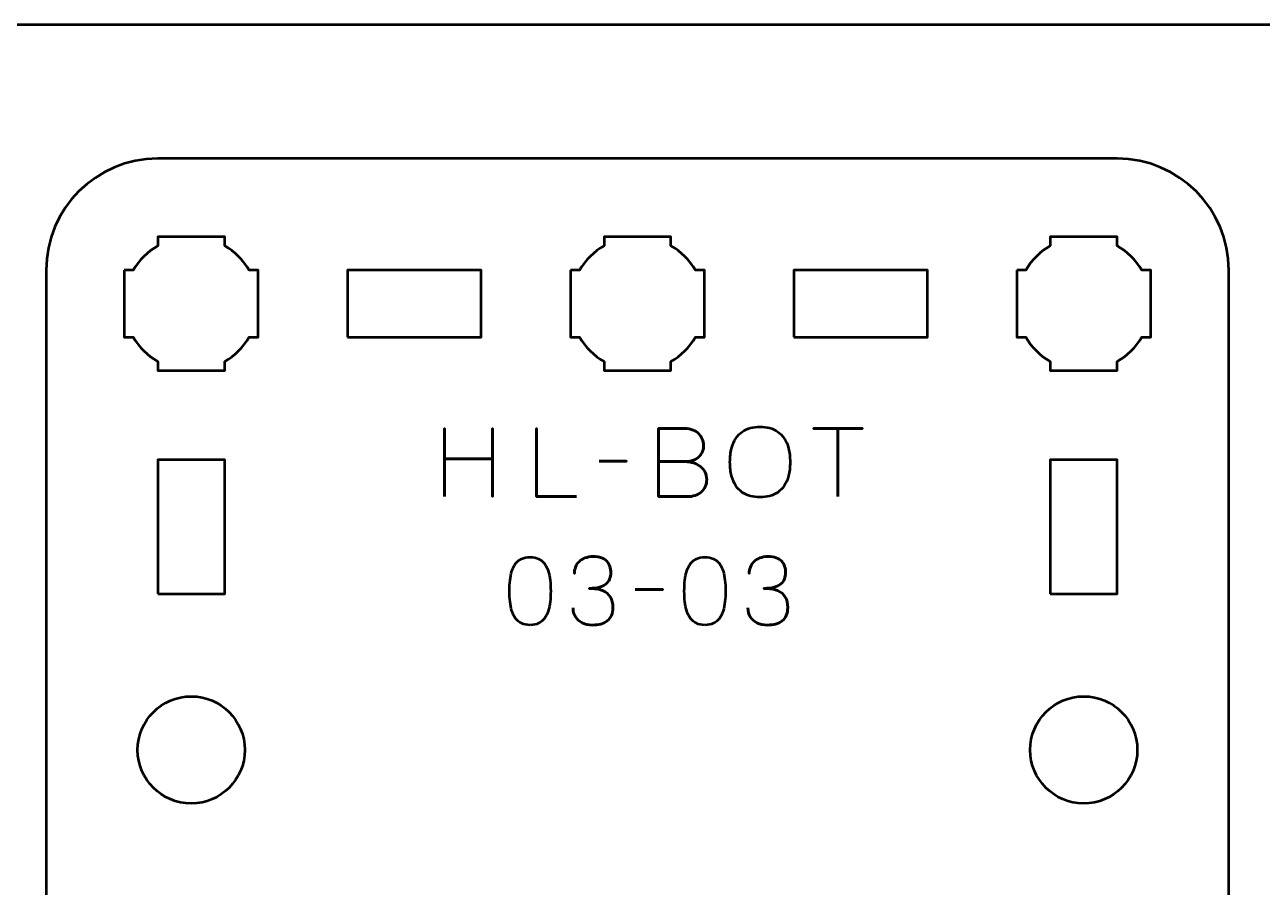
# Model space of a CAD drawing. Header units: centimetres. Extents: x -21 to 0, y -29.7 to 0.
# Drawn here: x -16.95 to -11.4, y -3.87 to 0 of the extents above; entities that cross this region are included whole.
import ezdxf

# ---------------------------------------------------------------- set-up
doc = ezdxf.new("R2010")
doc.units = ezdxf.units.CM
doc.header["$MEASUREMENT"] = 0
doc.layers.add('Layer 1', color=7, linetype='Continuous')

msp = doc.modelspace()

# ---------------------------------------------------------------- linework, layer by layer
at = {"layer": 'Layer 1', "lineweight": 53}
for points in [[(-16.35, -2.55), (-16.05, -2.55), (-16.05, -1.95), (-16.35, -1.95), (-16.35, -2.55)], [(-12.35, -2.55), (-12.05, -2.55), (-12.05, -1.95), (-12.35, -1.95), (-12.35, -2.55)]]:
    msp.add_lwpolyline(points, close=True, dxfattribs=at)
for centre in [(-16.2, -3.25), (-12.2, -3.25)]:
    msp.add_ellipse(centre, major_axis=(0, 0.24), ratio=1, dxfattribs=at)
at = {"layer": 'Layer 1', "color": 1, "lineweight": 53}
msp.add_open_spline([(-21.00003, -29.19995), (-21.00003, -29.19995), (-21.00003, -2.89992), (-21.00003, -2.89992), (-21.00003, -2.89992), (-21.00003, -2.81709), (-20.93286, -2.74992), (-20.85003, -2.74992), (-20.85003, -2.74992), (-20.7672, -2.74992), (-20.70003, -2.68275), (-20.70003, -2.59992), (-20.70003, -2.59992), (-20.70003, -2.51709), (-20.7672, -2.44992), (-20.85003, -2.44992), (-20.85003, -2.44992), (-20.93286, -2.44992), (-21.00003, -2.38275), (-21.00003, -2.29992), (-21.00003, -2.29992), (-21.00003, -2.21709), (-20.93286, -2.14992), (-20.85003, -2.14992), (-20.85003, -2.14992), (-20.7672, -2.14992), (-20.70003, -2.08275), (-20.70003, -1.99992), (-20.70003, -1.99992), (-20.70003, -1.91709), (-20.7672, -1.84992), (-20.85003, -1.84992), (-20.85003, -1.84992), (-20.93286, -1.84992), (-21.00003, -1.78275), (-21.00003, -1.69992), (-21.00003, -1.69992), (-21.00003, -1.61709), (-20.93286, -1.54992), (-20.85003, -1.54992), (-20.85003, -1.54992), (-20.7672, -1.54992), (-20.70003, -1.48275), (-20.70003, -1.39992), (-20.70003, -1.39992), (-20.70003, -1.31709), (-20.7672, -1.24992), (-20.85003, -1.24992), (-20.85003, -1.24992), (-20.93286, -1.24992), (-21.00003, -1.18275), (-21.00003, -1.09992), (-21.00003, -1.09992), (-21.00003, -1.09992), (-21.00003, -0.49992), (-21.00003, -0.49992), (-21.00003, -0.49992), (-21.00003, -0.22295), (-20.77694, 0.00004), (-20.49994, 0.00004), (-20.49994, 0.00004), (-20.49994, 0.00004), (-0.50008, 0.00004), (-0.50008, 0.00004), (-0.50008, 0.00004), (-0.22294, 0.00004), (0.00002, -0.22295), (0.00002, -0.49992), (0.00002, -0.49992), (0.00002, -0.49992), (0.00002, -29.19995), (0.00002, -29.19995), (0.00002, -29.19995), (0.00002, -29.47695), (-0.22294, -29.70004), (-0.50008, -29.70004), (-0.50008, -29.70004), (-0.50008, -29.70004), (-20.49994, -29.70004), (-20.49994, -29.70004), (-20.49994, -29.70004), (-20.77694, -29.70004), (-21.00003, -29.47695), (-21.00003, -29.19995)], degree=3, knots=[0, 0, 0, 0, 0.047619, 0.047619, 0.047619, 0.047619, 0.0952381, 0.0952381, 0.0952381, 0.0952381, 0.1428571, 0.1428571, 0.1428571, 0.1428571, 0.1904762, 0.1904762, 0.1904762, 0.1904762, 0.2380952, 0.2380952, 0.2380952, 0.2380952, 0.2857143, 0.2857143, 0.2857143, 0.2857143, 0.3333333, 0.3333333, 0.3333333, 0.3333333, 0.3809524, 0.3809524, 0.3809524, 0.3809524, 0.4285714, 0.4285714, 0.4285714, 0.4285714, 0.4761905, 0.4761905, 0.4761905, 0.4761905, 0.5238095, 0.5238095, 0.5238095, 0.5238095, 0.5714286, 0.5714286, 0.5714286, 0.5714286, 0.6190476, 0.6190476, 0.6190476, 0.6190476, 0.6666667, 0.6666667, 0.6666667, 0.6666667, 0.7142857, 0.7142857, 0.7142857, 0.7142857, 0.7619048, 0.7619048, 0.7619048, 0.7619048, 0.8095238, 0.8095238, 0.8095238, 0.8095238, 0.8571429, 0.8571429, 0.8571429, 0.8571429, 0.9047619, 0.9047619, 0.9047619, 0.9047619, 0.952381, 0.952381, 0.952381, 0.952381, 1, 1, 1, 1], dxfattribs=at)
at = {"layer": 'Layer 1', "color": 3, "lineweight": 53}
msp.add_open_spline([(-16.85, -5.4), (-16.85, -5.4), (-16.85, -1.1), (-16.85, -1.1), (-16.85, -1.1), (-16.85, -0.82391), (-16.62609, -0.6), (-16.35, -0.6), (-16.35, -0.6), (-16.35, -0.6), (-12.05, -0.6), (-12.05, -0.6), (-12.05, -0.6), (-11.77391, -0.6), (-11.55, -0.82391), (-11.55, -1.1), (-11.55, -1.1), (-11.55, -1.1), (-11.55, -5.4), (-11.55, -5.4), (-11.55, -5.4), (-11.55, -5.67609), (-11.77391, -5.9), (-12.05, -5.9), (-12.05, -5.9), (-12.05, -5.9), (-16.35, -5.9), (-16.35, -5.9), (-16.35, -5.9), (-16.62609, -5.9), (-16.85, -5.67609), (-16.85, -5.4)], degree=3, knots=[0, 0, 0, 0, 0.125, 0.125, 0.125, 0.125, 0.25, 0.25, 0.25, 0.25, 0.375, 0.375, 0.375, 0.375, 0.5, 0.5, 0.5, 0.5, 0.625, 0.625, 0.625, 0.625, 0.75, 0.75, 0.75, 0.75, 0.875, 0.875, 0.875, 0.875, 1, 1, 1, 1], dxfattribs=at)
at = {"layer": 'Layer 1', "lineweight": 53}
for points, knots in [([(-16.5, -1.1), (-16.5, -1.1), (-16.45985, -1.1), (-16.45985, -1.1), (-16.45985, -1.1), (-16.4335, -1.05447), (-16.39553, -1.0165), (-16.35, -0.99015), (-16.35, -0.99015), (-16.35, -0.99015), (-16.35, -0.95), (-16.35, -0.95), (-16.35, -0.95), (-16.35, -0.95), (-16.2, -0.95), (-16.2, -0.95), (-16.2, -0.95), (-16.2, -0.95), (-16.05, -0.95), (-16.05, -0.95), (-16.05, -0.95), (-16.05, -0.95), (-16.05, -0.99015), (-16.05, -0.99015), (-16.05, -0.99015), (-16.00447, -1.0165), (-15.9665, -1.05447), (-15.94015, -1.1), (-15.94015, -1.1), (-15.94015, -1.1), (-15.9, -1.1), (-15.9, -1.1), (-15.9, -1.1), (-15.9, -1.1), (-15.9, -1.25), (-15.9, -1.25), (-15.9, -1.25), (-15.9, -1.25), (-15.9, -1.4), (-15.9, -1.4), (-15.9, -1.4), (-15.9, -1.4), (-15.94015, -1.4), (-15.94015, -1.4), (-15.94015, -1.4), (-15.9665, -1.44553), (-16.00447, -1.4835), (-16.05, -1.50985), (-16.05, -1.50985), (-16.05, -1.50985), (-16.05, -1.55), (-16.05, -1.55), (-16.05, -1.55), (-16.05, -1.55), (-16.2, -1.55), (-16.2, -1.55), (-16.2, -1.55), (-16.2, -1.55), (-16.35, -1.55), (-16.35, -1.55), (-16.35, -1.55), (-16.35, -1.55), (-16.35, -1.50985), (-16.35, -1.50985), (-16.35, -1.50985), (-16.39553, -1.4835), (-16.4335, -1.44553), (-16.45985, -1.4), (-16.45985, -1.4), (-16.45985, -1.4), (-16.5, -1.4), (-16.5, -1.4), (-16.5, -1.4), (-16.5, -1.4), (-16.5, -1.25), (-16.5, -1.25), (-16.5, -1.25), (-16.5, -1.25), (-16.5, -1.1), (-16.5, -1.1)], [0, 0, 0, 0, 0.05, 0.05, 0.05, 0.05, 0.1, 0.1, 0.1, 0.1, 0.15, 0.15, 0.15, 0.15, 0.2, 0.2, 0.2, 0.2, 0.25, 0.25, 0.25, 0.25, 0.3, 0.3, 0.3, 0.3, 0.35, 0.35, 0.35, 0.35, 0.4, 0.4, 0.4, 0.4, 0.45, 0.45, 0.45, 0.45, 0.5, 0.5, 0.5, 0.5, 0.55, 0.55, 0.55, 0.55, 0.6, 0.6, 0.6, 0.6, 0.65, 0.65, 0.65, 0.65, 0.7, 0.7, 0.7, 0.7, 0.75, 0.75, 0.75, 0.75, 0.8, 0.8, 0.8, 0.8, 0.85, 0.85, 0.85, 0.85, 0.9, 0.9, 0.9, 0.9, 0.95, 0.95, 0.95, 0.95, 1, 1, 1, 1]), ([(-14.5, -1.1), (-14.5, -1.1), (-14.45985, -1.1), (-14.45985, -1.1), (-14.45985, -1.1), (-14.4335, -1.05447), (-14.39553, -1.0165), (-14.35, -0.99015), (-14.35, -0.99015), (-14.35, -0.99015), (-14.35, -0.95), (-14.35, -0.95), (-14.35, -0.95), (-14.35, -0.95), (-14.2, -0.95), (-14.2, -0.95), (-14.2, -0.95), (-14.2, -0.95), (-14.05, -0.95), (-14.05, -0.95), (-14.05, -0.95), (-14.05, -0.95), (-14.05, -0.99015), (-14.05, -0.99015), (-14.05, -0.99015), (-14.00447, -1.0165), (-13.9665, -1.05447), (-13.94015, -1.1), (-13.94015, -1.1), (-13.94015, -1.1), (-13.9, -1.1), (-13.9, -1.1), (-13.9, -1.1), (-13.9, -1.1), (-13.9, -1.25), (-13.9, -1.25), (-13.9, -1.25), (-13.9, -1.25), (-13.9, -1.4), (-13.9, -1.4), (-13.9, -1.4), (-13.9, -1.4), (-13.94015, -1.4), (-13.94015, -1.4), (-13.94015, -1.4), (-13.9665, -1.44553), (-14.00447, -1.4835), (-14.05, -1.50985), (-14.05, -1.50985), (-14.05, -1.50985), (-14.05, -1.55), (-14.05, -1.55), (-14.05, -1.55), (-14.05, -1.55), (-14.2, -1.55), (-14.2, -1.55), (-14.2, -1.55), (-14.2, -1.55), (-14.35, -1.55), (-14.35, -1.55), (-14.35, -1.55), (-14.35, -1.55), (-14.35, -1.50985), (-14.35, -1.50985), (-14.35, -1.50985), (-14.39553, -1.4835), (-14.4335, -1.44553), (-14.45985, -1.4), (-14.45985, -1.4), (-14.45985, -1.4), (-14.5, -1.4), (-14.5, -1.4), (-14.5, -1.4), (-14.5, -1.4), (-14.5, -1.25), (-14.5, -1.25), (-14.5, -1.25), (-14.5, -1.25), (-14.5, -1.1), (-14.5, -1.1)], [0, 0, 0, 0, 0.05, 0.05, 0.05, 0.05, 0.1, 0.1, 0.1, 0.1, 0.15, 0.15, 0.15, 0.15, 0.2, 0.2, 0.2, 0.2, 0.25, 0.25, 0.25, 0.25, 0.3, 0.3, 0.3, 0.3, 0.35, 0.35, 0.35, 0.35, 0.4, 0.4, 0.4, 0.4, 0.45, 0.45, 0.45, 0.45, 0.5, 0.5, 0.5, 0.5, 0.55, 0.55, 0.55, 0.55, 0.6, 0.6, 0.6, 0.6, 0.65, 0.65, 0.65, 0.65, 0.7, 0.7, 0.7, 0.7, 0.75, 0.75, 0.75, 0.75, 0.8, 0.8, 0.8, 0.8, 0.85, 0.85, 0.85, 0.85, 0.9, 0.9, 0.9, 0.9, 0.95, 0.95, 0.95, 0.95, 1, 1, 1, 1]), ([(-12.5, -1.1), (-12.5, -1.1), (-12.45985, -1.1), (-12.45985, -1.1), (-12.45985, -1.1), (-12.4335, -1.05447), (-12.39553, -1.0165), (-12.35, -0.99015), (-12.35, -0.99015), (-12.35, -0.99015), (-12.35, -0.95), (-12.35, -0.95), (-12.35, -0.95), (-12.35, -0.95), (-12.2, -0.95), (-12.2, -0.95), (-12.2, -0.95), (-12.2, -0.95), (-12.05, -0.95), (-12.05, -0.95), (-12.05, -0.95), (-12.05, -0.95), (-12.05, -0.99015), (-12.05, -0.99015), (-12.05, -0.99015), (-12.00447, -1.0165), (-11.9665, -1.05447), (-11.94015, -1.1), (-11.94015, -1.1), (-11.94015, -1.1), (-11.9, -1.1), (-11.9, -1.1), (-11.9, -1.1), (-11.9, -1.1), (-11.9, -1.25), (-11.9, -1.25), (-11.9, -1.25), (-11.9, -1.25), (-11.9, -1.4), (-11.9, -1.4), (-11.9, -1.4), (-11.9, -1.4), (-11.94015, -1.4), (-11.94015, -1.4), (-11.94015, -1.4), (-11.9665, -1.44553), (-12.00447, -1.4835), (-12.05, -1.50985), (-12.05, -1.50985), (-12.05, -1.50985), (-12.05, -1.55), (-12.05, -1.55), (-12.05, -1.55), (-12.05, -1.55), (-12.2, -1.55), (-12.2, -1.55), (-12.2, -1.55), (-12.2, -1.55), (-12.35, -1.55), (-12.35, -1.55), (-12.35, -1.55), (-12.35, -1.55), (-12.35, -1.50985), (-12.35, -1.50985), (-12.35, -1.50985), (-12.39553, -1.4835), (-12.4335, -1.44553), (-12.45985, -1.4), (-12.45985, -1.4), (-12.45985, -1.4), (-12.5, -1.4), (-12.5, -1.4), (-12.5, -1.4), (-12.5, -1.4), (-12.5, -1.25), (-12.5, -1.25), (-12.5, -1.25), (-12.5, -1.25), (-12.5, -1.1), (-12.5, -1.1)], [0, 0, 0, 0, 0.05, 0.05, 0.05, 0.05, 0.1, 0.1, 0.1, 0.1, 0.15, 0.15, 0.15, 0.15, 0.2, 0.2, 0.2, 0.2, 0.25, 0.25, 0.25, 0.25, 0.3, 0.3, 0.3, 0.3, 0.35, 0.35, 0.35, 0.35, 0.4, 0.4, 0.4, 0.4, 0.45, 0.45, 0.45, 0.45, 0.5, 0.5, 0.5, 0.5, 0.55, 0.55, 0.55, 0.55, 0.6, 0.6, 0.6, 0.6, 0.65, 0.65, 0.65, 0.65, 0.7, 0.7, 0.7, 0.7, 0.75, 0.75, 0.75, 0.75, 0.8, 0.8, 0.8, 0.8, 0.85, 0.85, 0.85, 0.85, 0.9, 0.9, 0.9, 0.9, 0.95, 0.95, 0.95, 0.95, 1, 1, 1, 1]), ([(-15.5, -1.4), (-15.5, -1.4), (-15.5, -1.1), (-15.5, -1.1), (-15.5, -1.1), (-15.5, -1.1), (-14.9, -1.1), (-14.9, -1.1), (-14.9, -1.1), (-14.9, -1.1), (-14.9, -1.4), (-14.9, -1.4), (-14.9, -1.4), (-14.9, -1.4), (-15.5, -1.4), (-15.5, -1.4)], [0, 0, 0, 0, 0.25, 0.25, 0.25, 0.25, 0.5, 0.5, 0.5, 0.5, 0.75, 0.75, 0.75, 0.75, 1, 1, 1, 1]), ([(-13.5, -1.4), (-13.5, -1.4), (-13.5, -1.1), (-13.5, -1.1), (-13.5, -1.1), (-13.5, -1.1), (-12.9, -1.1), (-12.9, -1.1), (-12.9, -1.1), (-12.9, -1.1), (-12.9, -1.4), (-12.9, -1.4), (-12.9, -1.4), (-12.9, -1.4), (-13.5, -1.4), (-13.5, -1.4)], [0, 0, 0, 0, 0.25, 0.25, 0.25, 0.25, 0.5, 0.5, 0.5, 0.5, 0.75, 0.75, 0.75, 0.75, 1, 1, 1, 1])]:
    msp.add_open_spline(points, degree=3, knots=knots, dxfattribs=at)
at = {"layer": 'Layer 1', "color": 5, "lineweight": 53}
for points, knots in [([(-15.06507, -2.11494), (-15.06507, -2.11494), (-15.06507, -1.94603), (-15.06507, -1.94603), (-15.06507, -1.94603), (-15.06507, -1.94603), (-14.8496, -1.94603), (-14.8496, -1.94603), (-14.8496, -1.94603), (-14.8496, -1.94603), (-14.8496, -2.11494), (-14.8496, -2.11494), (-14.8496, -2.11494), (-14.8496, -2.11494), (-14.8496, -1.81014), (-14.8496, -1.81014), (-14.8496, -1.81014), (-14.8496, -1.81014), (-14.8496, -1.94603), (-14.8496, -1.94603), (-14.8496, -1.94603), (-14.8496, -1.94603), (-15.06507, -1.94603), (-15.06507, -1.94603), (-15.06507, -1.94603), (-15.06507, -1.94603), (-15.06507, -1.81014), (-15.06507, -1.81014), (-15.06507, -1.81014), (-15.06507, -1.81014), (-15.06507, -2.11494), (-15.06507, -2.11494)], [0, 0, 0, 0, 0.125, 0.125, 0.125, 0.125, 0.25, 0.25, 0.25, 0.25, 0.375, 0.375, 0.375, 0.375, 0.5, 0.5, 0.5, 0.5, 0.625, 0.625, 0.625, 0.625, 0.75, 0.75, 0.75, 0.75, 0.875, 0.875, 0.875, 0.875, 1, 1, 1, 1]), ([(-14.47368, -2.11494), (-14.47368, -2.11494), (-14.6519, -2.11494), (-14.6519, -2.11494), (-14.6519, -2.11494), (-14.6519, -2.11494), (-14.6519, -1.80972), (-14.6519, -1.80972), (-14.6519, -1.80972), (-14.6519, -1.80972), (-14.6519, -2.11494), (-14.6519, -2.11494), (-14.6519, -2.11494), (-14.6519, -2.11494), (-14.47368, -2.11494), (-14.47368, -2.11494)], [0, 0, 0, 0, 0.25, 0.25, 0.25, 0.25, 0.5, 0.5, 0.5, 0.5, 0.75, 0.75, 0.75, 0.75, 1, 1, 1, 1]), ([(-14.10581, -1.95788), (-14.10581, -1.95788), (-13.98855, -1.95788), (-13.98855, -1.95788), (-13.98855, -1.95788), (-13.97331, -1.95781), (-13.96033, -1.9557), (-13.94939, -1.95153), (-13.94939, -1.95153), (-13.93852, -1.94744), (-13.92971, -1.94187), (-13.92286, -1.93488), (-13.92286, -1.93488), (-13.91602, -1.9279), (-13.91108, -1.92), (-13.90797, -1.91125), (-13.90797, -1.91125), (-13.90494, -1.90257), (-13.90353, -1.89354), (-13.90388, -1.88423), (-13.90388, -1.88423), (-13.90431, -1.87491), (-13.90628, -1.86588), (-13.90981, -1.85706), (-13.90981, -1.85706), (-13.91327, -1.84824), (-13.91849, -1.84027), (-13.92533, -1.83314), (-13.92533, -1.83314), (-13.93217, -1.82602), (-13.94071, -1.82037), (-13.95108, -1.81621), (-13.95108, -1.81621), (-13.96146, -1.81198), (-13.97366, -1.80979), (-13.9877, -1.80972), (-13.9877, -1.80972), (-13.9877, -1.80972), (-14.10581, -1.80972), (-14.10581, -1.80972), (-14.10581, -1.80972), (-14.10581, -1.80972), (-14.10581, -2.11494), (-14.10581, -2.11494), (-14.10581, -2.11494), (-14.10581, -2.11494), (-13.97585, -2.11494), (-13.97585, -2.11494), (-13.97585, -2.11494), (-13.96371, -2.11494), (-13.95242, -2.11318), (-13.94198, -2.10972), (-13.94198, -2.10972), (-13.93154, -2.10619), (-13.92244, -2.10118), (-13.91454, -2.09448), (-13.91454, -2.09448), (-13.9067, -2.08785), (-13.90057, -2.0798), (-13.89619, -2.07028), (-13.89619, -2.07028), (-13.89182, -2.06075), (-13.88956, -2.04996), (-13.88949, -2.03789), (-13.88949, -2.03789), (-13.88977, -2.02576), (-13.89231, -2.01482), (-13.89718, -2.00502), (-13.89718, -2.00502), (-13.90205, -1.99521), (-13.90882, -1.98681), (-13.91757, -1.97976), (-13.91757, -1.97976), (-13.92632, -1.97277), (-13.93676, -1.96734), (-13.94876, -1.9636), (-13.94876, -1.9636), (-13.96075, -1.95986), (-13.97401, -1.95796), (-13.98855, -1.95788), (-13.98855, -1.95788), (-13.97401, -1.95796), (-13.96075, -1.95986), (-13.94876, -1.9636), (-13.94876, -1.9636), (-13.93676, -1.96734), (-13.92632, -1.97277), (-13.91757, -1.97976), (-13.91757, -1.97976), (-13.90882, -1.98681), (-13.90205, -1.99521), (-13.89718, -2.00502), (-13.89718, -2.00502), (-13.89231, -2.01482), (-13.88977, -2.02576), (-13.88949, -2.03789), (-13.88949, -2.03789), (-13.88956, -2.04996), (-13.89182, -2.06075), (-13.89619, -2.07028), (-13.89619, -2.07028), (-13.90057, -2.0798), (-13.9067, -2.08785), (-13.91454, -2.09448), (-13.91454, -2.09448), (-13.92244, -2.10118), (-13.93154, -2.10619), (-13.94198, -2.10972), (-13.94198, -2.10972), (-13.95242, -2.11318), (-13.96371, -2.11494), (-13.97585, -2.11494), (-13.97585, -2.11494), (-13.97585, -2.11494), (-14.10581, -2.11494), (-14.10581, -2.11494), (-14.10581, -2.11494), (-14.10581, -2.11494), (-14.10581, -1.80972), (-14.10581, -1.80972), (-14.10581, -1.80972), (-14.10581, -1.80972), (-13.9877, -1.80972), (-13.9877, -1.80972), (-13.9877, -1.80972), (-13.97366, -1.80979), (-13.96146, -1.81198), (-13.95108, -1.81621), (-13.95108, -1.81621), (-13.94071, -1.82037), (-13.93217, -1.82602), (-13.92533, -1.83314), (-13.92533, -1.83314), (-13.91849, -1.84027), (-13.91327, -1.84824), (-13.90981, -1.85706), (-13.90981, -1.85706), (-13.90628, -1.86588), (-13.90431, -1.87491), (-13.90388, -1.88423), (-13.90388, -1.88423), (-13.90353, -1.89354), (-13.90494, -1.90257), (-13.90797, -1.91125), (-13.90797, -1.91125), (-13.91108, -1.92), (-13.91602, -1.9279), (-13.92286, -1.93488), (-13.92286, -1.93488), (-13.92971, -1.94187), (-13.93852, -1.94744), (-13.94939, -1.95153), (-13.94939, -1.95153), (-13.96033, -1.9557), (-13.97331, -1.95781), (-13.98855, -1.95788), (-13.98855, -1.95788), (-13.98855, -1.95788), (-14.10581, -1.95788), (-14.10581, -1.95788)], [0, 0, 0, 0, 0.025, 0.025, 0.025, 0.025, 0.05, 0.05, 0.05, 0.05, 0.075, 0.075, 0.075, 0.075, 0.1, 0.1, 0.1, 0.1, 0.125, 0.125, 0.125, 0.125, 0.15, 0.15, 0.15, 0.15, 0.175, 0.175, 0.175, 0.175, 0.2, 0.2, 0.2, 0.2, 0.225, 0.225, 0.225, 0.225, 0.25, 0.25, 0.25, 0.25, 0.275, 0.275, 0.275, 0.275, 0.3, 0.3, 0.3, 0.3, 0.325, 0.325, 0.325, 0.325, 0.35, 0.35, 0.35, 0.35, 0.375, 0.375, 0.375, 0.375, 0.4, 0.4, 0.4, 0.4, 0.425, 0.425, 0.425, 0.425, 0.45, 0.45, 0.45, 0.45, 0.475, 0.475, 0.475, 0.475, 0.5, 0.5, 0.5, 0.5, 0.525, 0.525, 0.525, 0.525, 0.55, 0.55, 0.55, 0.55, 0.575, 0.575, 0.575, 0.575, 0.6, 0.6, 0.6, 0.6, 0.625, 0.625, 0.625, 0.625, 0.65, 0.65, 0.65, 0.65, 0.675, 0.675, 0.675, 0.675, 0.7, 0.7, 0.7, 0.7, 0.725, 0.725, 0.725, 0.725, 0.75, 0.75, 0.75, 0.75, 0.775, 0.775, 0.775, 0.775, 0.8, 0.8, 0.8, 0.8, 0.825, 0.825, 0.825, 0.825, 0.85, 0.85, 0.85, 0.85, 0.875, 0.875, 0.875, 0.875, 0.9, 0.9, 0.9, 0.9, 0.925, 0.925, 0.925, 0.925, 0.95, 0.95, 0.95, 0.95, 0.975, 0.975, 0.975, 0.975, 1, 1, 1, 1]), ([(-13.65073, -2.11748), (-13.63584, -2.11755), (-13.62173, -2.11579), (-13.60826, -2.11233), (-13.60826, -2.11233), (-13.59485, -2.1088), (-13.58258, -2.1033), (-13.57136, -2.09568), (-13.57136, -2.09568), (-13.56014, -2.08813), (-13.5504, -2.07818), (-13.54215, -2.0659), (-13.54215, -2.0659), (-13.53389, -2.05363), (-13.52754, -2.03874), (-13.52303, -2.02124), (-13.52303, -2.02124), (-13.51844, -2.00375), (-13.51618, -1.98335), (-13.51611, -1.96), (-13.51611, -1.96), (-13.51618, -1.93665), (-13.51844, -1.91626), (-13.52303, -1.89869), (-13.52303, -1.89869), (-13.52754, -1.88112), (-13.53389, -1.86616), (-13.54215, -1.85382), (-13.54215, -1.85382), (-13.5504, -1.84147), (-13.56014, -1.83145), (-13.57136, -1.82376), (-13.57136, -1.82376), (-13.58258, -1.81607), (-13.59485, -1.8105), (-13.60826, -1.8069), (-13.60826, -1.8069), (-13.62173, -1.80337), (-13.63584, -1.80161), (-13.65073, -1.80168), (-13.65073, -1.80168), (-13.66562, -1.80161), (-13.67973, -1.80337), (-13.69321, -1.8069), (-13.69321, -1.8069), (-13.70661, -1.8105), (-13.71889, -1.81607), (-13.73011, -1.82376), (-13.73011, -1.82376), (-13.74132, -1.83145), (-13.75106, -1.84147), (-13.75932, -1.85382), (-13.75932, -1.85382), (-13.76757, -1.86616), (-13.77392, -1.88112), (-13.77844, -1.89869), (-13.77844, -1.89869), (-13.78302, -1.91626), (-13.78528, -1.93665), (-13.78535, -1.96), (-13.78535, -1.96), (-13.78528, -1.98335), (-13.78302, -2.00375), (-13.77844, -2.02124), (-13.77844, -2.02124), (-13.77392, -2.03874), (-13.76757, -2.05363), (-13.75932, -2.0659), (-13.75932, -2.0659), (-13.75106, -2.07818), (-13.74132, -2.08813), (-13.73011, -2.09568), (-13.73011, -2.09568), (-13.71889, -2.1033), (-13.70661, -2.1088), (-13.69321, -2.11233), (-13.69321, -2.11233), (-13.67973, -2.11579), (-13.66562, -2.11755), (-13.65073, -2.11748)], [0, 0, 0, 0, 0.05, 0.05, 0.05, 0.05, 0.1, 0.1, 0.1, 0.1, 0.15, 0.15, 0.15, 0.15, 0.2, 0.2, 0.2, 0.2, 0.25, 0.25, 0.25, 0.25, 0.3, 0.3, 0.3, 0.3, 0.35, 0.35, 0.35, 0.35, 0.4, 0.4, 0.4, 0.4, 0.45, 0.45, 0.45, 0.45, 0.5, 0.5, 0.5, 0.5, 0.55, 0.55, 0.55, 0.55, 0.6, 0.6, 0.6, 0.6, 0.65, 0.65, 0.65, 0.65, 0.7, 0.7, 0.7, 0.7, 0.75, 0.75, 0.75, 0.75, 0.8, 0.8, 0.8, 0.8, 0.85, 0.85, 0.85, 0.85, 0.9, 0.9, 0.9, 0.9, 0.95, 0.95, 0.95, 0.95, 1, 1, 1, 1]), ([(-13.65073, -2.11748), (-13.63584, -2.11755), (-13.62173, -2.11579), (-13.60826, -2.11233), (-13.60826, -2.11233), (-13.59485, -2.1088), (-13.58258, -2.1033), (-13.57136, -2.09568), (-13.57136, -2.09568), (-13.56014, -2.08813), (-13.5504, -2.07818), (-13.54215, -2.0659), (-13.54215, -2.0659), (-13.53389, -2.05363), (-13.52754, -2.03874), (-13.52303, -2.02124), (-13.52303, -2.02124), (-13.51844, -2.00375), (-13.51618, -1.98335), (-13.51611, -1.96), (-13.51611, -1.96), (-13.51618, -1.93665), (-13.51844, -1.91626), (-13.52303, -1.89869), (-13.52303, -1.89869), (-13.52754, -1.88112), (-13.53389, -1.86616), (-13.54215, -1.85382), (-13.54215, -1.85382), (-13.5504, -1.84147), (-13.56014, -1.83145), (-13.57136, -1.82376), (-13.57136, -1.82376), (-13.58258, -1.81607), (-13.59485, -1.8105), (-13.60826, -1.8069), (-13.60826, -1.8069), (-13.62173, -1.80337), (-13.63584, -1.80161), (-13.65073, -1.80168), (-13.65073, -1.80168), (-13.66562, -1.80161), (-13.67973, -1.80337), (-13.69321, -1.8069), (-13.69321, -1.8069), (-13.70661, -1.8105), (-13.71889, -1.81607), (-13.73011, -1.82376), (-13.73011, -1.82376), (-13.74132, -1.83145), (-13.75106, -1.84147), (-13.75932, -1.85382), (-13.75932, -1.85382), (-13.76757, -1.86616), (-13.77392, -1.88112), (-13.77844, -1.89869), (-13.77844, -1.89869), (-13.78302, -1.91626), (-13.78528, -1.93665), (-13.78535, -1.96), (-13.78535, -1.96), (-13.78528, -1.98335), (-13.78302, -2.00375), (-13.77844, -2.02124), (-13.77844, -2.02124), (-13.77392, -2.03874), (-13.76757, -2.05363), (-13.75932, -2.0659), (-13.75932, -2.0659), (-13.75106, -2.07818), (-13.74132, -2.08813), (-13.73011, -2.09568), (-13.73011, -2.09568), (-13.71889, -2.1033), (-13.70661, -2.1088), (-13.69321, -2.11233), (-13.69321, -2.11233), (-13.67973, -2.11579), (-13.66562, -2.11755), (-13.65073, -2.11748)], [0, 0, 0, 0, 0.05, 0.05, 0.05, 0.05, 0.1, 0.1, 0.1, 0.1, 0.15, 0.15, 0.15, 0.15, 0.2, 0.2, 0.2, 0.2, 0.25, 0.25, 0.25, 0.25, 0.3, 0.3, 0.3, 0.3, 0.35, 0.35, 0.35, 0.35, 0.4, 0.4, 0.4, 0.4, 0.45, 0.45, 0.45, 0.45, 0.5, 0.5, 0.5, 0.5, 0.55, 0.55, 0.55, 0.55, 0.6, 0.6, 0.6, 0.6, 0.65, 0.65, 0.65, 0.65, 0.7, 0.7, 0.7, 0.7, 0.75, 0.75, 0.75, 0.75, 0.8, 0.8, 0.8, 0.8, 0.85, 0.85, 0.85, 0.85, 0.9, 0.9, 0.9, 0.9, 0.95, 0.95, 0.95, 0.95, 1, 1, 1, 1]), ([(-13.30191, -2.11494), (-13.30191, -2.11494), (-13.30191, -1.80972), (-13.30191, -1.80972), (-13.30191, -1.80972), (-13.30191, -1.80972), (-13.41155, -1.80972), (-13.41155, -1.80972), (-13.41155, -1.80972), (-13.41155, -1.80972), (-13.19142, -1.80972), (-13.19142, -1.80972), (-13.19142, -1.80972), (-13.19142, -1.80972), (-13.30191, -1.80972), (-13.30191, -1.80972), (-13.30191, -1.80972), (-13.30191, -1.80972), (-13.30191, -2.11494), (-13.30191, -2.11494)], [0, 0, 0, 0, 0.2, 0.2, 0.2, 0.2, 0.4, 0.4, 0.4, 0.4, 0.6, 0.6, 0.6, 0.6, 0.8, 0.8, 0.8, 0.8, 1, 1, 1, 1]), ([(-14.37166, -1.95534), (-14.37166, -1.95534), (-14.24847, -1.95534), (-14.24847, -1.95534), (-14.24847, -1.95534), (-14.24847, -1.95534), (-14.37166, -1.95534), (-14.37166, -1.95534)], [0, 0, 0, 0, 0.5, 0.5, 0.5, 0.5, 1, 1, 1, 1]), ([(-14.48871, -2.61363), (-14.48864, -2.62887), (-14.48511, -2.64213), (-14.47813, -2.65363), (-14.47813, -2.65363), (-14.47114, -2.66506), (-14.46119, -2.67402), (-14.44821, -2.68044), (-14.44821, -2.68044), (-14.43523, -2.68686), (-14.41964, -2.69011), (-14.4015, -2.69025), (-14.4015, -2.69025), (-14.38789, -2.69025), (-14.37554, -2.68884), (-14.36432, -2.68588), (-14.36432, -2.68588), (-14.35317, -2.68291), (-14.34358, -2.67833), (-14.33546, -2.67205), (-14.33546, -2.67205), (-14.32735, -2.66577), (-14.32114, -2.65765), (-14.3167, -2.64778), (-14.3167, -2.64778), (-14.31232, -2.63783), (-14.31014, -2.6259), (-14.31007, -2.61193), (-14.31007, -2.61193), (-14.30999, -2.59331), (-14.3138, -2.57757), (-14.32135, -2.5648), (-14.32135, -2.5648), (-14.3289, -2.55203), (-14.34062, -2.54244), (-14.35635, -2.53588), (-14.35635, -2.53588), (-14.37208, -2.52931), (-14.39226, -2.526), (-14.41674, -2.526), (-14.41674, -2.526), (-14.39847, -2.52607), (-14.38316, -2.52438), (-14.37067, -2.52092), (-14.37067, -2.52092), (-14.35825, -2.51746), (-14.34831, -2.51259), (-14.34083, -2.50624), (-14.34083, -2.50624), (-14.33335, -2.49996), (-14.32792, -2.49248), (-14.32467, -2.48388), (-14.32467, -2.48388), (-14.32135, -2.47534), (-14.31973, -2.46596), (-14.3198, -2.45573), (-14.3198, -2.45573), (-14.31973, -2.44549), (-14.32114, -2.43604), (-14.32396, -2.42729), (-14.32396, -2.42729), (-14.32672, -2.41854), (-14.33123, -2.41085), (-14.33737, -2.40429), (-14.33737, -2.40429), (-14.34351, -2.39773), (-14.35162, -2.39258), (-14.36157, -2.38891), (-14.36157, -2.38891), (-14.37159, -2.38524), (-14.3838, -2.38341), (-14.39812, -2.38334), (-14.39812, -2.38334), (-14.41237, -2.38341), (-14.42486, -2.38552), (-14.43544, -2.38962), (-14.43544, -2.38962), (-14.4461, -2.39371), (-14.45484, -2.39928), (-14.4619, -2.40641), (-14.4619, -2.40641), (-14.46888, -2.41353), (-14.47411, -2.42165), (-14.47756, -2.43082), (-14.47756, -2.43082), (-14.48109, -2.43999), (-14.48278, -2.44973), (-14.48278, -2.45996), (-14.48278, -2.45996), (-14.48278, -2.44973), (-14.48109, -2.43999), (-14.47756, -2.43082), (-14.47756, -2.43082), (-14.47411, -2.42165), (-14.46888, -2.41353), (-14.4619, -2.40641), (-14.4619, -2.40641), (-14.45484, -2.39928), (-14.4461, -2.39371), (-14.43544, -2.38962), (-14.43544, -2.38962), (-14.42486, -2.38552), (-14.41237, -2.38341), (-14.39812, -2.38334), (-14.39812, -2.38334), (-14.3838, -2.38341), (-14.37159, -2.38524), (-14.36157, -2.38891), (-14.36157, -2.38891), (-14.35162, -2.39258), (-14.34351, -2.39773), (-14.33737, -2.40429), (-14.33737, -2.40429), (-14.33123, -2.41085), (-14.32672, -2.41854), (-14.32396, -2.42729), (-14.32396, -2.42729), (-14.32114, -2.43604), (-14.31973, -2.44549), (-14.3198, -2.45573), (-14.3198, -2.45573), (-14.31973, -2.46596), (-14.32135, -2.47534), (-14.32467, -2.48388), (-14.32467, -2.48388), (-14.32792, -2.49248), (-14.33335, -2.49996), (-14.34083, -2.50624), (-14.34083, -2.50624), (-14.34831, -2.51259), (-14.35825, -2.51746), (-14.37067, -2.52092), (-14.37067, -2.52092), (-14.38316, -2.52438), (-14.39847, -2.52607), (-14.41674, -2.526), (-14.41674, -2.526), (-14.39226, -2.526), (-14.37208, -2.52931), (-14.35635, -2.53588), (-14.35635, -2.53588), (-14.34062, -2.54244), (-14.3289, -2.55203), (-14.32135, -2.5648), (-14.32135, -2.5648), (-14.3138, -2.57757), (-14.30999, -2.59331), (-14.31007, -2.61193), (-14.31007, -2.61193), (-14.31014, -2.6259), (-14.31232, -2.63783), (-14.3167, -2.64778), (-14.3167, -2.64778), (-14.32114, -2.65765), (-14.32735, -2.66577), (-14.33546, -2.67205), (-14.33546, -2.67205), (-14.34358, -2.67833), (-14.35317, -2.68291), (-14.36432, -2.68588), (-14.36432, -2.68588), (-14.37554, -2.68884), (-14.38789, -2.69025), (-14.4015, -2.69025), (-14.4015, -2.69025), (-14.41964, -2.69011), (-14.43523, -2.68686), (-14.44821, -2.68044), (-14.44821, -2.68044), (-14.46119, -2.67402), (-14.47114, -2.66506), (-14.47813, -2.65363), (-14.47813, -2.65363), (-14.48511, -2.64213), (-14.48864, -2.62887), (-14.48871, -2.61363)], [0, 0, 0, 0, 0.0227273, 0.0227273, 0.0227273, 0.0227273, 0.0454545, 0.0454545, 0.0454545, 0.0454545, 0.0681818, 0.0681818, 0.0681818, 0.0681818, 0.0909091, 0.0909091, 0.0909091, 0.0909091, 0.1136364, 0.1136364, 0.1136364, 0.1136364, 0.1363636, 0.1363636, 0.1363636, 0.1363636, 0.1590909, 0.1590909, 0.1590909, 0.1590909, 0.1818182, 0.1818182, 0.1818182, 0.1818182, 0.2045455, 0.2045455, 0.2045455, 0.2045455, 0.2272727, 0.2272727, 0.2272727, 0.2272727, 0.25, 0.25, 0.25, 0.25, 0.2727273, 0.2727273, 0.2727273, 0.2727273, 0.2954545, 0.2954545, 0.2954545, 0.2954545, 0.3181818, 0.3181818, 0.3181818, 0.3181818, 0.3409091, 0.3409091, 0.3409091, 0.3409091, 0.3636364, 0.3636364, 0.3636364, 0.3636364, 0.3863636, 0.3863636, 0.3863636, 0.3863636, 0.4090909, 0.4090909, 0.4090909, 0.4090909, 0.4318182, 0.4318182, 0.4318182, 0.4318182, 0.4545455, 0.4545455, 0.4545455, 0.4545455, 0.4772727, 0.4772727, 0.4772727, 0.4772727, 0.5, 0.5, 0.5, 0.5, 0.5227273, 0.5227273, 0.5227273, 0.5227273, 0.5454545, 0.5454545, 0.5454545, 0.5454545, 0.5681818, 0.5681818, 0.5681818, 0.5681818, 0.5909091, 0.5909091, 0.5909091, 0.5909091, 0.6136364, 0.6136364, 0.6136364, 0.6136364, 0.6363636, 0.6363636, 0.6363636, 0.6363636, 0.6590909, 0.6590909, 0.6590909, 0.6590909, 0.6818182, 0.6818182, 0.6818182, 0.6818182, 0.7045455, 0.7045455, 0.7045455, 0.7045455, 0.7272727, 0.7272727, 0.7272727, 0.7272727, 0.75, 0.75, 0.75, 0.75, 0.7727273, 0.7727273, 0.7727273, 0.7727273, 0.7954545, 0.7954545, 0.7954545, 0.7954545, 0.8181818, 0.8181818, 0.8181818, 0.8181818, 0.8409091, 0.8409091, 0.8409091, 0.8409091, 0.8636364, 0.8636364, 0.8636364, 0.8636364, 0.8863636, 0.8863636, 0.8863636, 0.8863636, 0.9090909, 0.9090909, 0.9090909, 0.9090909, 0.9318182, 0.9318182, 0.9318182, 0.9318182, 0.9545455, 0.9545455, 0.9545455, 0.9545455, 0.9772727, 0.9772727, 0.9772727, 0.9772727, 1, 1, 1, 1]), ([(-13.70513, -2.61363), (-13.70506, -2.62887), (-13.70153, -2.64213), (-13.69455, -2.65363), (-13.69455, -2.65363), (-13.68756, -2.66506), (-13.67761, -2.67402), (-13.66463, -2.68044), (-13.66463, -2.68044), (-13.65165, -2.68686), (-13.63606, -2.69011), (-13.61792, -2.69025), (-13.61792, -2.69025), (-13.60431, -2.69025), (-13.59196, -2.68884), (-13.58074, -2.68588), (-13.58074, -2.68588), (-13.56959, -2.68291), (-13.56, -2.67833), (-13.55188, -2.67205), (-13.55188, -2.67205), (-13.54377, -2.66577), (-13.53756, -2.65765), (-13.53312, -2.64778), (-13.53312, -2.64778), (-13.52874, -2.63783), (-13.52656, -2.6259), (-13.52649, -2.61193), (-13.52649, -2.61193), (-13.52641, -2.59331), (-13.53022, -2.57757), (-13.53777, -2.5648), (-13.53777, -2.5648), (-13.54532, -2.55203), (-13.55704, -2.54244), (-13.57277, -2.53588), (-13.57277, -2.53588), (-13.5885, -2.52931), (-13.60868, -2.526), (-13.63316, -2.526), (-13.63316, -2.526), (-13.61489, -2.52607), (-13.59958, -2.52438), (-13.58709, -2.52092), (-13.58709, -2.52092), (-13.57467, -2.51746), (-13.56473, -2.51259), (-13.55725, -2.50624), (-13.55725, -2.50624), (-13.54977, -2.49996), (-13.54434, -2.49248), (-13.54109, -2.48388), (-13.54109, -2.48388), (-13.53777, -2.47534), (-13.53615, -2.46596), (-13.53622, -2.45573), (-13.53622, -2.45573), (-13.53615, -2.44549), (-13.53756, -2.43604), (-13.54038, -2.42729), (-13.54038, -2.42729), (-13.54314, -2.41854), (-13.54765, -2.41085), (-13.55379, -2.40429), (-13.55379, -2.40429), (-13.55993, -2.39773), (-13.56804, -2.39258), (-13.57799, -2.38891), (-13.57799, -2.38891), (-13.58801, -2.38524), (-13.60022, -2.38341), (-13.61454, -2.38334), (-13.61454, -2.38334), (-13.62879, -2.38341), (-13.64128, -2.38552), (-13.65186, -2.38962), (-13.65186, -2.38962), (-13.66252, -2.39371), (-13.67126, -2.39928), (-13.67832, -2.40641), (-13.67832, -2.40641), (-13.6853, -2.41353), (-13.69053, -2.42165), (-13.69398, -2.43082), (-13.69398, -2.43082), (-13.69751, -2.43999), (-13.6992, -2.44973), (-13.6992, -2.45996), (-13.6992, -2.45996), (-13.6992, -2.44973), (-13.69751, -2.43999), (-13.69398, -2.43082), (-13.69398, -2.43082), (-13.69053, -2.42165), (-13.6853, -2.41353), (-13.67832, -2.40641), (-13.67832, -2.40641), (-13.67126, -2.39928), (-13.66252, -2.39371), (-13.65186, -2.38962), (-13.65186, -2.38962), (-13.64128, -2.38552), (-13.62879, -2.38341), (-13.61454, -2.38334), (-13.61454, -2.38334), (-13.60022, -2.38341), (-13.58801, -2.38524), (-13.57799, -2.38891), (-13.57799, -2.38891), (-13.56804, -2.39258), (-13.55993, -2.39773), (-13.55379, -2.40429), (-13.55379, -2.40429), (-13.54765, -2.41085), (-13.54314, -2.41854), (-13.54038, -2.42729), (-13.54038, -2.42729), (-13.53756, -2.43604), (-13.53615, -2.44549), (-13.53622, -2.45573), (-13.53622, -2.45573), (-13.53615, -2.46596), (-13.53777, -2.47534), (-13.54109, -2.48388), (-13.54109, -2.48388), (-13.54434, -2.49248), (-13.54977, -2.49996), (-13.55725, -2.50624), (-13.55725, -2.50624), (-13.56473, -2.51259), (-13.57467, -2.51746), (-13.58709, -2.52092), (-13.58709, -2.52092), (-13.59958, -2.52438), (-13.61489, -2.52607), (-13.63316, -2.526), (-13.63316, -2.526), (-13.60868, -2.526), (-13.5885, -2.52931), (-13.57277, -2.53588), (-13.57277, -2.53588), (-13.55704, -2.54244), (-13.54532, -2.55203), (-13.53777, -2.5648), (-13.53777, -2.5648), (-13.53022, -2.57757), (-13.52641, -2.59331), (-13.52649, -2.61193), (-13.52649, -2.61193), (-13.52656, -2.6259), (-13.52874, -2.63783), (-13.53312, -2.64778), (-13.53312, -2.64778), (-13.53756, -2.65765), (-13.54377, -2.66577), (-13.55188, -2.67205), (-13.55188, -2.67205), (-13.56, -2.67833), (-13.56959, -2.68291), (-13.58074, -2.68588), (-13.58074, -2.68588), (-13.59196, -2.68884), (-13.60431, -2.69025), (-13.61792, -2.69025), (-13.61792, -2.69025), (-13.63606, -2.69011), (-13.65165, -2.68686), (-13.66463, -2.68044), (-13.66463, -2.68044), (-13.67761, -2.67402), (-13.68756, -2.66506), (-13.69455, -2.65363), (-13.69455, -2.65363), (-13.70153, -2.64213), (-13.70506, -2.62887), (-13.70513, -2.61363)], [0, 0, 0, 0, 0.0227273, 0.0227273, 0.0227273, 0.0227273, 0.0454545, 0.0454545, 0.0454545, 0.0454545, 0.0681818, 0.0681818, 0.0681818, 0.0681818, 0.0909091, 0.0909091, 0.0909091, 0.0909091, 0.1136364, 0.1136364, 0.1136364, 0.1136364, 0.1363636, 0.1363636, 0.1363636, 0.1363636, 0.1590909, 0.1590909, 0.1590909, 0.1590909, 0.1818182, 0.1818182, 0.1818182, 0.1818182, 0.2045455, 0.2045455, 0.2045455, 0.2045455, 0.2272727, 0.2272727, 0.2272727, 0.2272727, 0.25, 0.25, 0.25, 0.25, 0.2727273, 0.2727273, 0.2727273, 0.2727273, 0.2954545, 0.2954545, 0.2954545, 0.2954545, 0.3181818, 0.3181818, 0.3181818, 0.3181818, 0.3409091, 0.3409091, 0.3409091, 0.3409091, 0.3636364, 0.3636364, 0.3636364, 0.3636364, 0.3863636, 0.3863636, 0.3863636, 0.3863636, 0.4090909, 0.4090909, 0.4090909, 0.4090909, 0.4318182, 0.4318182, 0.4318182, 0.4318182, 0.4545455, 0.4545455, 0.4545455, 0.4545455, 0.4772727, 0.4772727, 0.4772727, 0.4772727, 0.5, 0.5, 0.5, 0.5, 0.5227273, 0.5227273, 0.5227273, 0.5227273, 0.5454545, 0.5454545, 0.5454545, 0.5454545, 0.5681818, 0.5681818, 0.5681818, 0.5681818, 0.5909091, 0.5909091, 0.5909091, 0.5909091, 0.6136364, 0.6136364, 0.6136364, 0.6136364, 0.6363636, 0.6363636, 0.6363636, 0.6363636, 0.6590909, 0.6590909, 0.6590909, 0.6590909, 0.6818182, 0.6818182, 0.6818182, 0.6818182, 0.7045455, 0.7045455, 0.7045455, 0.7045455, 0.7272727, 0.7272727, 0.7272727, 0.7272727, 0.75, 0.75, 0.75, 0.75, 0.7727273, 0.7727273, 0.7727273, 0.7727273, 0.7954545, 0.7954545, 0.7954545, 0.7954545, 0.8181818, 0.8181818, 0.8181818, 0.8181818, 0.8409091, 0.8409091, 0.8409091, 0.8409091, 0.8636364, 0.8636364, 0.8636364, 0.8636364, 0.8863636, 0.8863636, 0.8863636, 0.8863636, 0.9090909, 0.9090909, 0.9090909, 0.9090909, 0.9318182, 0.9318182, 0.9318182, 0.9318182, 0.9545455, 0.9545455, 0.9545455, 0.9545455, 0.9772727, 0.9772727, 0.9772727, 0.9772727, 1, 1, 1, 1]), ([(-14.68132, -2.69025), (-14.66651, -2.69018), (-14.65374, -2.68757), (-14.64308, -2.68249), (-14.64308, -2.68249), (-14.6325, -2.67741), (-14.62368, -2.67014), (-14.61663, -2.6609), (-14.61663, -2.6609), (-14.60964, -2.65159), (-14.60414, -2.64058), (-14.60005, -2.62788), (-14.60005, -2.62788), (-14.59602, -2.61518), (-14.59313, -2.60128), (-14.59151, -2.58604), (-14.59151, -2.58604), (-14.58981, -2.5708), (-14.58897, -2.55478), (-14.58904, -2.53785), (-14.58904, -2.53785), (-14.58897, -2.52099), (-14.58981, -2.50497), (-14.59151, -2.4898), (-14.59151, -2.4898), (-14.59313, -2.47463), (-14.59602, -2.46066), (-14.60005, -2.44796), (-14.60005, -2.44796), (-14.60414, -2.43533), (-14.60964, -2.42433), (-14.61663, -2.41494), (-14.61663, -2.41494), (-14.62368, -2.40563), (-14.6325, -2.39836), (-14.64308, -2.39328), (-14.64308, -2.39328), (-14.65374, -2.38813), (-14.66651, -2.38552), (-14.68132, -2.38545), (-14.68132, -2.38545), (-14.69614, -2.38552), (-14.70891, -2.38813), (-14.71957, -2.39328), (-14.71957, -2.39328), (-14.73015, -2.39836), (-14.73897, -2.40563), (-14.74602, -2.41494), (-14.74602, -2.41494), (-14.75301, -2.42433), (-14.75851, -2.43533), (-14.7626, -2.44796), (-14.7626, -2.44796), (-14.76663, -2.46066), (-14.76952, -2.47463), (-14.77114, -2.4898), (-14.77114, -2.4898), (-14.77283, -2.50497), (-14.77368, -2.52099), (-14.77361, -2.53785), (-14.77361, -2.53785), (-14.77368, -2.55478), (-14.77283, -2.5708), (-14.77114, -2.58604), (-14.77114, -2.58604), (-14.76952, -2.60128), (-14.76663, -2.61518), (-14.7626, -2.62788), (-14.7626, -2.62788), (-14.75851, -2.64058), (-14.75301, -2.65159), (-14.74602, -2.6609), (-14.74602, -2.6609), (-14.73897, -2.67014), (-14.73015, -2.67741), (-14.71957, -2.68249), (-14.71957, -2.68249), (-14.70891, -2.68757), (-14.69614, -2.69018), (-14.68132, -2.69025)], [0, 0, 0, 0, 0.05, 0.05, 0.05, 0.05, 0.1, 0.1, 0.1, 0.1, 0.15, 0.15, 0.15, 0.15, 0.2, 0.2, 0.2, 0.2, 0.25, 0.25, 0.25, 0.25, 0.3, 0.3, 0.3, 0.3, 0.35, 0.35, 0.35, 0.35, 0.4, 0.4, 0.4, 0.4, 0.45, 0.45, 0.45, 0.45, 0.5, 0.5, 0.5, 0.5, 0.55, 0.55, 0.55, 0.55, 0.6, 0.6, 0.6, 0.6, 0.65, 0.65, 0.65, 0.65, 0.7, 0.7, 0.7, 0.7, 0.75, 0.75, 0.75, 0.75, 0.8, 0.8, 0.8, 0.8, 0.85, 0.85, 0.85, 0.85, 0.9, 0.9, 0.9, 0.9, 0.95, 0.95, 0.95, 0.95, 1, 1, 1, 1]), ([(-14.68132, -2.69025), (-14.66651, -2.69018), (-14.65374, -2.68757), (-14.64308, -2.68249), (-14.64308, -2.68249), (-14.6325, -2.67741), (-14.62368, -2.67014), (-14.61663, -2.6609), (-14.61663, -2.6609), (-14.60964, -2.65159), (-14.60414, -2.64058), (-14.60005, -2.62788), (-14.60005, -2.62788), (-14.59602, -2.61518), (-14.59313, -2.60128), (-14.59151, -2.58604), (-14.59151, -2.58604), (-14.58981, -2.5708), (-14.58897, -2.55478), (-14.58904, -2.53785), (-14.58904, -2.53785), (-14.58897, -2.52099), (-14.58981, -2.50497), (-14.59151, -2.4898), (-14.59151, -2.4898), (-14.59313, -2.47463), (-14.59602, -2.46066), (-14.60005, -2.44796), (-14.60005, -2.44796), (-14.60414, -2.43533), (-14.60964, -2.42433), (-14.61663, -2.41494), (-14.61663, -2.41494), (-14.62368, -2.40563), (-14.6325, -2.39836), (-14.64308, -2.39328), (-14.64308, -2.39328), (-14.65374, -2.38813), (-14.66651, -2.38552), (-14.68132, -2.38545), (-14.68132, -2.38545), (-14.69614, -2.38552), (-14.70891, -2.38813), (-14.71957, -2.39328), (-14.71957, -2.39328), (-14.73015, -2.39836), (-14.73897, -2.40563), (-14.74602, -2.41494), (-14.74602, -2.41494), (-14.75301, -2.42433), (-14.75851, -2.43533), (-14.7626, -2.44796), (-14.7626, -2.44796), (-14.76663, -2.46066), (-14.76952, -2.47463), (-14.77114, -2.4898), (-14.77114, -2.4898), (-14.77283, -2.50497), (-14.77368, -2.52099), (-14.77361, -2.53785), (-14.77361, -2.53785), (-14.77368, -2.55478), (-14.77283, -2.5708), (-14.77114, -2.58604), (-14.77114, -2.58604), (-14.76952, -2.60128), (-14.76663, -2.61518), (-14.7626, -2.62788), (-14.7626, -2.62788), (-14.75851, -2.64058), (-14.75301, -2.65159), (-14.74602, -2.6609), (-14.74602, -2.6609), (-14.73897, -2.67014), (-14.73015, -2.67741), (-14.71957, -2.68249), (-14.71957, -2.68249), (-14.70891, -2.68757), (-14.69614, -2.69018), (-14.68132, -2.69025)], [0, 0, 0, 0, 0.05, 0.05, 0.05, 0.05, 0.1, 0.1, 0.1, 0.1, 0.15, 0.15, 0.15, 0.15, 0.2, 0.2, 0.2, 0.2, 0.25, 0.25, 0.25, 0.25, 0.3, 0.3, 0.3, 0.3, 0.35, 0.35, 0.35, 0.35, 0.4, 0.4, 0.4, 0.4, 0.45, 0.45, 0.45, 0.45, 0.5, 0.5, 0.5, 0.5, 0.55, 0.55, 0.55, 0.55, 0.6, 0.6, 0.6, 0.6, 0.65, 0.65, 0.65, 0.65, 0.7, 0.7, 0.7, 0.7, 0.75, 0.75, 0.75, 0.75, 0.8, 0.8, 0.8, 0.8, 0.85, 0.85, 0.85, 0.85, 0.9, 0.9, 0.9, 0.9, 0.95, 0.95, 0.95, 0.95, 1, 1, 1, 1]), ([(-13.89774, -2.69025), (-13.88293, -2.69018), (-13.87016, -2.68757), (-13.8595, -2.68249), (-13.8595, -2.68249), (-13.84892, -2.67741), (-13.8401, -2.67014), (-13.83305, -2.6609), (-13.83305, -2.6609), (-13.82606, -2.65159), (-13.82056, -2.64058), (-13.81647, -2.62788), (-13.81647, -2.62788), (-13.81244, -2.61518), (-13.80955, -2.60128), (-13.80793, -2.58604), (-13.80793, -2.58604), (-13.80623, -2.5708), (-13.80539, -2.55478), (-13.80546, -2.53785), (-13.80546, -2.53785), (-13.80539, -2.52099), (-13.80623, -2.50497), (-13.80793, -2.4898), (-13.80793, -2.4898), (-13.80955, -2.47463), (-13.81244, -2.46066), (-13.81647, -2.44796), (-13.81647, -2.44796), (-13.82056, -2.43533), (-13.82606, -2.42433), (-13.83305, -2.41494), (-13.83305, -2.41494), (-13.8401, -2.40563), (-13.84892, -2.39836), (-13.8595, -2.39328), (-13.8595, -2.39328), (-13.87016, -2.38813), (-13.88293, -2.38552), (-13.89774, -2.38545), (-13.89774, -2.38545), (-13.91256, -2.38552), (-13.92533, -2.38813), (-13.93599, -2.39328), (-13.93599, -2.39328), (-13.94657, -2.39836), (-13.95539, -2.40563), (-13.96244, -2.41494), (-13.96244, -2.41494), (-13.96943, -2.42433), (-13.97493, -2.43533), (-13.97902, -2.44796), (-13.97902, -2.44796), (-13.98305, -2.46066), (-13.98594, -2.47463), (-13.98756, -2.4898), (-13.98756, -2.4898), (-13.98925, -2.50497), (-13.9901, -2.52099), (-13.99003, -2.53785), (-13.99003, -2.53785), (-13.9901, -2.55478), (-13.98925, -2.5708), (-13.98756, -2.58604), (-13.98756, -2.58604), (-13.98594, -2.60128), (-13.98305, -2.61518), (-13.97902, -2.62788), (-13.97902, -2.62788), (-13.97493, -2.64058), (-13.96943, -2.65159), (-13.96244, -2.6609), (-13.96244, -2.6609), (-13.95539, -2.67014), (-13.94657, -2.67741), (-13.93599, -2.68249), (-13.93599, -2.68249), (-13.92533, -2.68757), (-13.91256, -2.69018), (-13.89774, -2.69025)], [0, 0, 0, 0, 0.05, 0.05, 0.05, 0.05, 0.1, 0.1, 0.1, 0.1, 0.15, 0.15, 0.15, 0.15, 0.2, 0.2, 0.2, 0.2, 0.25, 0.25, 0.25, 0.25, 0.3, 0.3, 0.3, 0.3, 0.35, 0.35, 0.35, 0.35, 0.4, 0.4, 0.4, 0.4, 0.45, 0.45, 0.45, 0.45, 0.5, 0.5, 0.5, 0.5, 0.55, 0.55, 0.55, 0.55, 0.6, 0.6, 0.6, 0.6, 0.65, 0.65, 0.65, 0.65, 0.7, 0.7, 0.7, 0.7, 0.75, 0.75, 0.75, 0.75, 0.8, 0.8, 0.8, 0.8, 0.85, 0.85, 0.85, 0.85, 0.9, 0.9, 0.9, 0.9, 0.95, 0.95, 0.95, 0.95, 1, 1, 1, 1]), ([(-13.89774, -2.69025), (-13.88293, -2.69018), (-13.87016, -2.68757), (-13.8595, -2.68249), (-13.8595, -2.68249), (-13.84892, -2.67741), (-13.8401, -2.67014), (-13.83305, -2.6609), (-13.83305, -2.6609), (-13.82606, -2.65159), (-13.82056, -2.64058), (-13.81647, -2.62788), (-13.81647, -2.62788), (-13.81244, -2.61518), (-13.80955, -2.60128), (-13.80793, -2.58604), (-13.80793, -2.58604), (-13.80623, -2.5708), (-13.80539, -2.55478), (-13.80546, -2.53785), (-13.80546, -2.53785), (-13.80539, -2.52099), (-13.80623, -2.50497), (-13.80793, -2.4898), (-13.80793, -2.4898), (-13.80955, -2.47463), (-13.81244, -2.46066), (-13.81647, -2.44796), (-13.81647, -2.44796), (-13.82056, -2.43533), (-13.82606, -2.42433), (-13.83305, -2.41494), (-13.83305, -2.41494), (-13.8401, -2.40563), (-13.84892, -2.39836), (-13.8595, -2.39328), (-13.8595, -2.39328), (-13.87016, -2.38813), (-13.88293, -2.38552), (-13.89774, -2.38545), (-13.89774, -2.38545), (-13.91256, -2.38552), (-13.92533, -2.38813), (-13.93599, -2.39328), (-13.93599, -2.39328), (-13.94657, -2.39836), (-13.95539, -2.40563), (-13.96244, -2.41494), (-13.96244, -2.41494), (-13.96943, -2.42433), (-13.97493, -2.43533), (-13.97902, -2.44796), (-13.97902, -2.44796), (-13.98305, -2.46066), (-13.98594, -2.47463), (-13.98756, -2.4898), (-13.98756, -2.4898), (-13.98925, -2.50497), (-13.9901, -2.52099), (-13.99003, -2.53785), (-13.99003, -2.53785), (-13.9901, -2.55478), (-13.98925, -2.5708), (-13.98756, -2.58604), (-13.98756, -2.58604), (-13.98594, -2.60128), (-13.98305, -2.61518), (-13.97902, -2.62788), (-13.97902, -2.62788), (-13.97493, -2.64058), (-13.96943, -2.65159), (-13.96244, -2.6609), (-13.96244, -2.6609), (-13.95539, -2.67014), (-13.94657, -2.67741), (-13.93599, -2.68249), (-13.93599, -2.68249), (-13.92533, -2.68757), (-13.91256, -2.69018), (-13.89774, -2.69025)], [0, 0, 0, 0, 0.05, 0.05, 0.05, 0.05, 0.1, 0.1, 0.1, 0.1, 0.15, 0.15, 0.15, 0.15, 0.2, 0.2, 0.2, 0.2, 0.25, 0.25, 0.25, 0.25, 0.3, 0.3, 0.3, 0.3, 0.35, 0.35, 0.35, 0.35, 0.4, 0.4, 0.4, 0.4, 0.45, 0.45, 0.45, 0.45, 0.5, 0.5, 0.5, 0.5, 0.55, 0.55, 0.55, 0.55, 0.6, 0.6, 0.6, 0.6, 0.65, 0.65, 0.65, 0.65, 0.7, 0.7, 0.7, 0.7, 0.75, 0.75, 0.75, 0.75, 0.8, 0.8, 0.8, 0.8, 0.85, 0.85, 0.85, 0.85, 0.9, 0.9, 0.9, 0.9, 0.95, 0.95, 0.95, 0.95, 1, 1, 1, 1]), ([(-14.21016, -2.53065), (-14.21016, -2.53065), (-14.08697, -2.53065), (-14.08697, -2.53065), (-14.08697, -2.53065), (-14.08697, -2.53065), (-14.21016, -2.53065), (-14.21016, -2.53065)], [0, 0, 0, 0, 0.5, 0.5, 0.5, 0.5, 1, 1, 1, 1])]:
    msp.add_open_spline(points, degree=3, knots=knots, dxfattribs=at)

doc.saveas('drawing.dxf')
